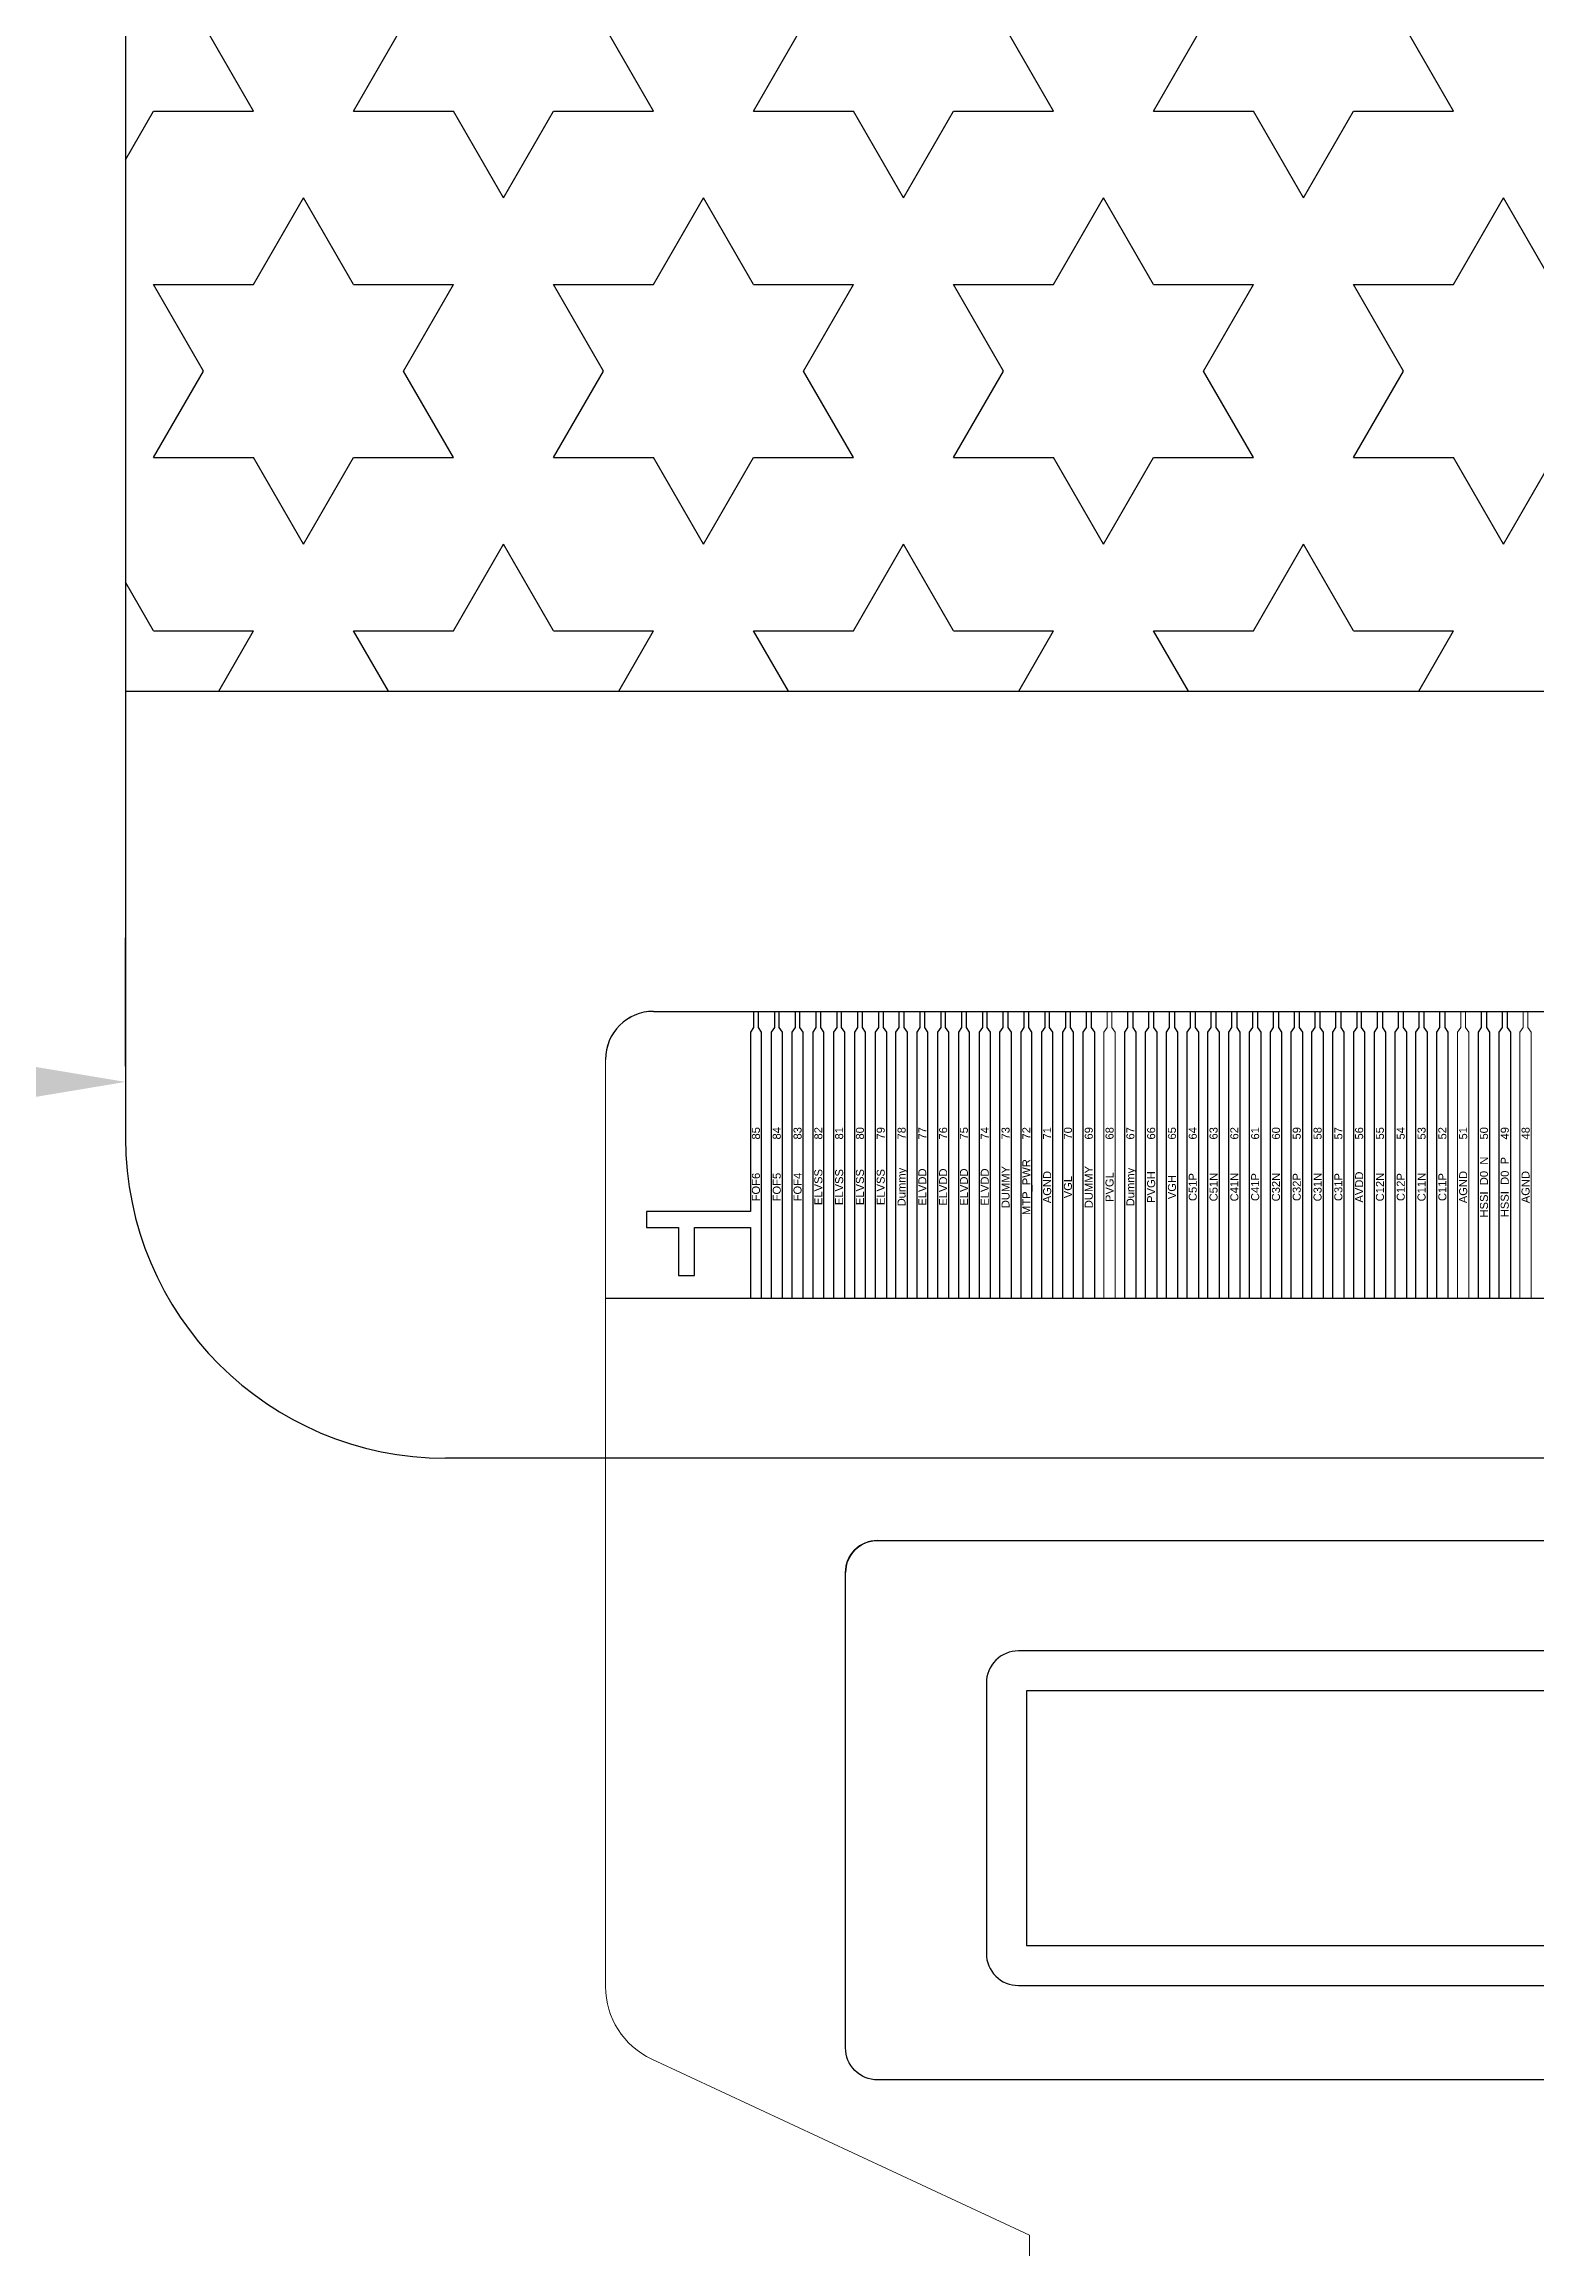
# Model space of a CAD drawing. Header units: inches. Extents: x 265 to 1423, y -753 to -394.
# Drawn here: x 689.32 to 698.64, y -604.41 to -590.64 of the extents above; entities that cross this region are included whole.
import ezdxf
from ezdxf.enums import TextEntityAlignment as Align

# ---------------------------------------------------------------- set-up
doc = ezdxf.new("R2010")
doc.units = ezdxf.units.IN
doc.header["$LTSCALE"] = 0.909449
doc.header["$MEASUREMENT"] = 0
doc.header["$PDMODE"] = 3
doc.header["$PDSIZE"] = 0.3125
doc.layers.get('0').update_dxf_attribs({"linetype": 'CONTINUOUS'})
doc.layers.get('Defpoints').update_dxf_attribs({"linetype": 'CONTINUOUS'})
for name, color, linetype in [('01 Copper', 3, 'CONTINUOUS'), ('03 Solder resist', 6, 'CONTINUOUS'), ('04 Chip', 20, 'CONTINUOUS'), ('06 Cutline', 4, 'CONTINUOUS'), ('06_CUTLINE', 7, 'CONTINUOUS'), ('07 Potting', 132, 'CONTINUOUS'), ('07_POTTING', 7, 'CONTINUOUS'), ('13 OL no.', 190, 'CONTINUOUS'), ('14 OL name', 220, 'CONTINUOUS'), ('DIM（标注）', 3, 'CONTINUOUS')]:
    doc.layers.add(name, color=color, linetype=linetype)
doc.layers.add('01_Copper', color=3, linetype='CONTINUOUS', lineweight=0)
doc.styles.add('CCN-1', font='SimSun.ttf', dxfattribs={"width": 0.85})
doc.styles.add('MBC_Arial_Font', font='arial.ttf')
doc.styles.add('宋体', font='SimSun.ttf', dxfattribs={"width": 0.8})
doc.dimstyles.new('DIM-CCN', dxfattribs={"dimscale": 0.9, "dimtxt": 1.7, "dimasz": 1.8, "dimexe": 1.5, "dimexo": 0.5, "dimgap": 0.3, "dimtad": 1, "dimzin": 0, "dimdsep": 46, "dimtxsty": 'CCN-1', "dimblk": 'OPEN30', "dimcen": 0.05, "dimclrd": 256, "dimclre": 256, "dimclrt": 256, "dimadec": 0, "dimazin": 0, "dimtfac": 1, "dimtofl": 0, "dimtmove": 0, "dimatfit": 3, "dimldrblk": 'OPEN30', "dimfxl": 1, "dimtolj": 1, "dimtzin": 0, "dimlwd": -1, "dimlwe": -1, "dimarcsym": 0})

# ---------------------------------------------------------------- blocks, each defined once
blk = doc.blocks.new('GVO3310')
at = {"color": 1}
blk.add_line((3745.225, -497.981), (3758.025, -497.981), dxfattribs=at)
at = {"layer": '01 Copper'}
for points in [[(3746.15, -496.189), (3746.15, -496.289), (3746.13, -496.319), (3746.13, -497.439), (3745.48, -497.439), (3745.48, -497.539), (3745.68, -497.539), (3745.68, -497.839), (3745.78, -497.839), (3745.78, -497.539), (3746.13, -497.539), (3746.13, -497.981)], [(3746.2, -497.981), (3746.2, -496.319), (3746.18, -496.289), (3746.18, -496.189)], [(3746.28, -496.189), (3746.28, -496.289), (3746.26, -496.319), (3746.26, -497.981)], [(3746.33, -497.981), (3746.33, -496.319), (3746.31, -496.289), (3746.31, -496.189)], [(3746.41, -496.189), (3746.41, -496.289), (3746.39, -496.319), (3746.39, -497.981)], [(3746.46, -497.981), (3746.46, -496.319), (3746.44, -496.289), (3746.44, -496.189)], [(3746.54, -496.189), (3746.54, -496.289), (3746.52, -496.319), (3746.52, -497.981)], [(3746.59, -497.981), (3746.59, -496.319), (3746.57, -496.289), (3746.57, -496.189)], [(3746.67, -496.189), (3746.67, -496.289), (3746.65, -496.319), (3746.65, -497.981)], [(3746.72, -497.981), (3746.72, -496.319), (3746.7, -496.289), (3746.7, -496.189)], [(3746.8, -496.189), (3746.8, -496.289), (3746.78, -496.319), (3746.78, -497.981)], [(3746.85, -497.981), (3746.85, -496.319), (3746.83, -496.289), (3746.83, -496.189)], [(3746.93, -496.189), (3746.93, -496.289), (3746.91, -496.319), (3746.91, -497.981)], [(3746.96, -496.189), (3746.96, -496.289), (3746.98, -496.319), (3746.98, -497.981)], [(3747.04, -497.981), (3747.04, -496.319), (3747.06, -496.289), (3747.06, -496.189)], [(3747.09, -496.189), (3747.09, -496.289), (3747.11, -496.319), (3747.11, -497.981)], [(3747.19, -496.189), (3747.19, -496.289), (3747.17, -496.319), (3747.17, -497.981)], [(3747.24, -497.981), (3747.24, -496.319), (3747.22, -496.289), (3747.22, -496.189)], [(3747.32, -496.189), (3747.32, -496.289), (3747.3, -496.319), (3747.3, -497.981)], [(3747.37, -497.981), (3747.37, -496.319), (3747.35, -496.289), (3747.35, -496.189)], [(3747.45, -496.189), (3747.45, -496.289), (3747.43, -496.319), (3747.43, -497.981)], [(3747.5, -497.981), (3747.5, -496.319), (3747.48, -496.289), (3747.48, -496.189)], [(3747.58, -496.189), (3747.58, -496.289), (3747.56, -496.319), (3747.56, -497.981)], [(3747.63, -497.981), (3747.63, -496.319), (3747.61, -496.289), (3747.61, -496.189)], [(3747.69, -497.981), (3747.69, -496.319), (3747.71, -496.289), (3747.71, -496.189)], [(3747.74, -496.189), (3747.74, -496.289), (3747.76, -496.319), (3747.76, -497.981)], [(3747.84, -496.189), (3747.84, -496.289), (3747.82, -496.319), (3747.82, -497.981)], [(3747.89, -497.981), (3747.89, -496.319), (3747.87, -496.289), (3747.87, -496.189)], [(3747.97, -496.189), (3747.97, -496.289), (3747.95, -496.319), (3747.95, -497.981)], [(3748.02, -497.981), (3748.02, -496.319), (3748, -496.289), (3748, -496.189)], [(3748.1, -496.189), (3748.1, -496.289), (3748.08, -496.319), (3748.08, -497.981)], [(3748.15, -497.981), (3748.15, -496.319), (3748.13, -496.289), (3748.13, -496.189)], [(3748.21, -497.981), (3748.21, -496.319), (3748.23, -496.289), (3748.23, -496.189)], [(3748.26, -496.189), (3748.26, -496.289), (3748.28, -496.319), (3748.28, -497.981)], [(3748.47, -497.981), (3748.47, -496.319), (3748.49, -496.289), (3748.49, -496.189)], [(3748.52, -496.189), (3748.52, -496.289), (3748.54, -496.319), (3748.54, -497.981)], [(3748.6, -497.981), (3748.6, -496.319), (3748.62, -496.289), (3748.62, -496.189)], [(3748.65, -496.189), (3748.65, -496.289), (3748.67, -496.319), (3748.67, -497.981)], [(3748.73, -497.981), (3748.73, -496.319), (3748.75, -496.289), (3748.75, -496.189)], [(3748.78, -496.189), (3748.78, -496.289), (3748.8, -496.319), (3748.8, -497.981)], [(3748.86, -497.981), (3748.86, -496.319), (3748.88, -496.289), (3748.88, -496.189)], [(3748.91, -496.189), (3748.91, -496.289), (3748.93, -496.319), (3748.93, -497.981)], [(3748.99, -497.981), (3748.99, -496.319), (3749.01, -496.289), (3749.01, -496.189)], [(3749.04, -496.189), (3749.04, -496.289), (3749.06, -496.319), (3749.06, -497.981)], [(3749.12, -497.981), (3749.12, -496.319), (3749.14, -496.289), (3749.14, -496.189)], [(3749.17, -496.189), (3749.17, -496.289), (3749.19, -496.319), (3749.19, -497.981)], [(3749.25, -497.981), (3749.25, -496.319), (3749.27, -496.289), (3749.27, -496.189)], [(3749.3, -496.189), (3749.3, -496.289), (3749.32, -496.319), (3749.32, -497.981)], [(3749.38, -497.981), (3749.38, -496.319), (3749.4, -496.289), (3749.4, -496.189)], [(3749.43, -496.189), (3749.43, -496.289), (3749.45, -496.319), (3749.45, -497.981)], [(3749.51, -497.981), (3749.51, -496.319), (3749.53, -496.289), (3749.53, -496.189)], [(3749.56, -496.189), (3749.56, -496.289), (3749.58, -496.319), (3749.58, -497.981)], [(3749.64, -497.981), (3749.64, -496.319), (3749.66, -496.289), (3749.66, -496.189)], [(3749.69, -496.189), (3749.69, -496.289), (3749.71, -496.319), (3749.71, -497.981)], [(3749.77, -497.981), (3749.77, -496.319), (3749.79, -496.289), (3749.79, -496.189)], [(3749.82, -496.189), (3749.82, -496.289), (3749.84, -496.319), (3749.84, -497.981)], [(3749.92, -496.189), (3749.92, -496.289), (3749.9, -496.319), (3749.9, -497.981)], [(3749.97, -497.981), (3749.97, -496.319), (3749.95, -496.289), (3749.95, -496.189)], [(3750.03, -497.981), (3750.03, -496.319), (3750.05, -496.289), (3750.05, -496.189)], [(3750.08, -496.189), (3750.08, -496.289), (3750.1, -496.319), (3750.1, -497.981)], [(3750.16, -497.981), (3750.16, -496.319), (3750.18, -496.289), (3750.18, -496.189)], [(3750.21, -496.189), (3750.21, -496.289), (3750.23, -496.319), (3750.23, -497.981)], [(3750.29, -497.981), (3750.29, -496.319), (3750.31, -496.289), (3750.31, -496.189)], [(3750.34, -496.189), (3750.34, -496.289), (3750.36, -496.319), (3750.36, -497.981)], [(3750.42, -497.981), (3750.42, -496.319), (3750.44, -496.289), (3750.44, -496.189)], [(3750.47, -496.189), (3750.47, -496.289), (3750.49, -496.319), (3750.49, -497.981)], [(3750.68, -497.981), (3750.68, -496.319), (3750.7, -496.289), (3750.7, -496.189)], [(3750.73, -496.189), (3750.73, -496.289), (3750.75, -496.319), (3750.75, -497.981)], [(3750.81, -497.981), (3750.81, -496.319), (3750.83, -496.289), (3750.83, -496.189)], [(3750.86, -496.189), (3750.86, -496.289), (3750.88, -496.319), (3750.88, -497.981)]]:
    blk.add_lwpolyline(points, dxfattribs=at)
at = {"layer": '01 Copper', "color": 3, "linetype": 'Continuous', "lineweight": 0}
for points in [[(3748.34, -497.981), (3748.34, -496.319), (3748.36, -496.289), (3748.36, -496.189)], [(3748.39, -496.189), (3748.39, -496.289), (3748.41, -496.319), (3748.41, -497.981)]]:
    blk.add_lwpolyline(points, dxfattribs=at)
at = {"layer": '01 Copper', "linetype": 'Continuous', "lineweight": 0}
for points in [[(3750.57, -496.189), (3750.57, -496.289), (3750.55, -496.319), (3750.55, -497.981)], [(3750.62, -497.981), (3750.62, -496.319), (3750.6, -496.289), (3750.6, -496.189)], [(3750.96, -496.189), (3750.96, -496.289), (3750.94, -496.319), (3750.94, -497.981)], [(3751.01, -497.981), (3751.01, -496.319), (3750.99, -496.289), (3750.99, -496.189)]]:
    blk.add_lwpolyline(points, dxfattribs=at)
at = {"layer": '03 Solder resist'}
blk.add_lwpolyline([(3747.805, -502.275), (3755.445, -502.275, 0.414214), (3755.645, -502.075), (3755.645, -500.385, 0.414214), (3755.445, -500.185), (3747.805, -500.185, 0.414214), (3747.605, -500.385), (3747.605, -502.075, 0.414214)], format="xyb", close=True, dxfattribs=at)
at = {"layer": '04 Chip'}
blk.add_lwpolyline([(3747.855, -502.025), (3755.395, -502.025), (3755.395, -500.435), (3747.855, -500.435)], close=True, dxfattribs=at)
at = {"layer": '06 Cutline', "lineweight": 0}
blk.add_lwpolyline([(3747.875, -505.48), (3747.875, -503.836), (3745.514, -502.735, -0.291473), (3745.225, -502.282), (3745.225, -496.489, -0.414214), (3745.525, -496.189), (3757.725, -496.189, -0.414214), (3758.025, -496.489), (3758.025, -502.282, -0.291473), (3757.736, -502.735)], format="xyb", dxfattribs=at)
at = {"layer": '07 Potting'}
blk.add_lwpolyline([(3746.925, -499.495), (3756.325, -499.495, -0.414214), (3756.525, -499.695), (3756.525, -502.665, -0.414214), (3756.325, -502.865), (3746.925, -502.865, -0.414214), (3746.725, -502.665), (3746.725, -499.695, -0.414214)], format="xyb", close=True, dxfattribs=at)
at = {"layer": '13 OL no.', "style": 'MBC_Arial_Font'}
for s, p in [('85', (3746.165, -496.951)), ('84', (3746.295, -496.951)), ('83', (3746.425, -496.951)), ('82', (3746.555, -496.951)), ('81', (3746.685, -496.951)), ('80', (3746.815, -496.951)), ('79', (3746.945, -496.951)), ('78', (3747.075, -496.951)), ('77', (3747.205, -496.951)), ('76', (3747.335, -496.951)), ('75', (3747.465, -496.951)), ('74', (3747.595, -496.951)), ('73', (3747.725, -496.951)), ('72', (3747.855, -496.951)), ('71', (3747.985, -496.951)), ('70', (3748.115, -496.951)), ('69', (3748.245, -496.951)), ('68', (3748.375, -496.951)), ('67', (3748.505, -496.951)), ('66', (3748.635, -496.951)), ('65', (3748.765, -496.951)), ('64', (3748.895, -496.951)), ('63', (3749.025, -496.951)), ('62', (3749.155, -496.951)), ('61', (3749.285, -496.951)), ('60', (3749.415, -496.951)), ('59', (3749.545, -496.951)), ('58', (3749.675, -496.951)), ('57', (3749.805, -496.951)), ('56', (3749.935, -496.951)), ('55', (3750.065, -496.951)), ('54', (3750.195, -496.951)), ('53', (3750.325, -496.951)), ('52', (3750.455, -496.951)), ('51', (3750.585, -496.951)), ('50', (3750.715, -496.951)), ('49', (3750.845, -496.951)), ('48', (3750.975, -496.951))]:
    blk.add_text(s, height=0.05, rotation=90, dxfattribs=at).set_placement(p, align=Align.MIDDLE_CENTER)
at = {"layer": '14 OL name', "style": 'MBC_Arial_Font'}
for s, p in [('ELVSS', (3746.555, -497.287)), ('ELVSS', (3746.685, -497.287)), ('ELVSS', (3746.815, -497.287)), ('ELVSS', (3746.945, -497.287)), ('Dummy', (3747.075, -497.287)), ('ELVDD', (3747.205, -497.287)), ('ELVDD', (3747.335, -497.287)), ('ELVDD', (3747.465, -497.287)), ('ELVDD', (3747.595, -497.287)), ('DUMMY', (3747.725, -497.287)), ('MTP_PWR', (3747.855, -497.287)), ('AGND', (3747.985, -497.287)), ('DUMMY', (3748.245, -497.287)), ('Dummy', (3748.505, -497.287)), ('PVGH', (3748.635, -497.287)), ('AVDD', (3749.935, -497.287)), ('AGND', (3750.585, -497.287)), ('HSSI_D0_N', (3750.715, -497.287)), ('HSSI_D0_P', (3750.845, -497.287)), ('AGND', (3750.975, -497.287)), ('FOF6', (3746.165, -497.287)), ('FOF5', (3746.295, -497.287)), ('FOF4', (3746.425, -497.287)), ('VGL', (3748.115, -497.287)), ('PVGL', (3748.375, -497.287)), ('VGH', (3748.765, -497.287)), ('C51P', (3748.895, -497.287)), ('C51N', (3749.025, -497.287)), ('C41N', (3749.155, -497.287)), ('C41P', (3749.285, -497.287)), ('C32N', (3749.415, -497.287)), ('C32P', (3749.545, -497.287)), ('C31N', (3749.675, -497.287)), ('C31P', (3749.805, -497.287)), ('C12N', (3750.065, -497.287)), ('C12P', (3750.195, -497.287)), ('C11N', (3750.325, -497.287)), ('C11P', (3750.455, -497.287))]:
    blk.add_text(s, height=0.05, rotation=90, dxfattribs=at).set_placement(p, align=Align.MIDDLE_CENTER)
blk = doc.blocks.new('*D148')
at = {"layer": 'Defpoints', "color": 0, "transparency": 16777216}
for p in [(657.988, -545.595), (715.992, -545.595), (694.972, -606.521)]:
    blk.add_point(p, dxfattribs=at)
at = {"layer": 'DIM（标注）', "transparency": 16777216}
for p, q in [((715.542, -545.595), (657.088, -545.595)), ((657.988, -604.271), (657.988, -547.845)), ((694.522, -606.521), (657.088, -606.521))]:
    blk.add_line(p, q, dxfattribs=at)
for points in [[(657.613, -547.845), (658.363, -547.845), (657.988, -545.595)], [(657.613, -604.271), (658.363, -604.271), (657.988, -606.521)]]:
    blk.add_solid(points, dxfattribs=at)
at = {"layer": 'DIM（标注）', "transparency": 16777216, "insert": (656.505, -576.058), "char_height": 2.25, "attachment_point": 5, "rotation": 90, "style": '宋体'}
blk.add_mtext('\\A1;60.93%%P0.5', dxfattribs=at)
blk = doc.blocks.new('_Open30')
at = {"color": 0, "linetype": 'ByBlock', "lineweight": -2}
for p, q in [((-1, 0.2679), (0, 0)), ((0, 0), (-1, -0.2679)), ((0, 0), (-1, 0))]:
    blk.add_line(p, q, dxfattribs=at)
blk = doc.blocks.new('*D151')
at = {"layer": 'Defpoints', "color": 0, "transparency": 16777216}
for p in [(689.825, -597.127), (689.825, -597.478), (676.26, -629.79)]:
    blk.add_point(p, dxfattribs=at)
at = {"layer": 'DIM（标注）', "transparency": 16777216}
for p, q in [((676.26, -629.34), (676.26, -596.227)), ((689.825, -597.028), (689.825, -596.227)), ((676.26, -597.127), (659.734, -597.127)), ((687.575, -597.127), (678.51, -597.127))]:
    blk.add_line(p, q, dxfattribs=at)
for points in [[(678.51, -596.752), (678.51, -597.502), (676.26, -597.127)], [(687.575, -596.752), (687.575, -597.502), (689.825, -597.127)]]:
    blk.add_solid(points, dxfattribs=at)
at = {"layer": 'DIM（标注）', "transparency": 16777216, "insert": (666.872, -595.644), "char_height": 2.25, "attachment_point": 5, "style": '宋体'}
blk.add_mtext('\\A1;13.56±0.20', dxfattribs=at)

msp = doc.modelspace()

# ---------------------------------------------------------------- hatches: boundary and pattern name
h = msp.add_hatch()
h.set_pattern_fill('STARS', color=5, scale=5, style=0)
h.paths.add_polyline_path([(704.525, -554.595, -0.414214), (707.525, -551.595), (715.392, -551.595), (715.392, -547.595), (707.525, -547.595, 0.414214), (700.525, -554.595), (700.525, -576.227, -0.414214), (699.525, -577.227), (691.825, -577.227, 0.414214), (689.825, -579.227), (689.825, -594.686), (717.594, -594.686, 0.01912), (718.528, -593.245), (718.528, -580.227, 0.414214), (715.528, -577.227), (705.525, -577.227, -0.414214), (704.525, -576.227)])
h.paths.add_polyline_path([(704.467, -581.583), (704.467, -581.563), (704.456, -581.575, -0.114448), (704.46, -581.582, 0.082583)], flags=0)
h.paths.add_polyline_path([(704.795, -580.805), (705.303, -580.805, -1.056683), (705.323, -580.806, -0.446875), (705.313, -580.817), (705.313, -580.907, -1), (705.313, -580.927), (705.313, -581.019, -1), (705.313, -581.04), (705.313, -581.063, -1), (705.313, -581.084), (705.313, -582.01, -0.615346), (705.321, -582.026, -1.381745), (705.303, -582.032), (704.795, -582.032, -2.414214), (704.785, -582.022), (704.785, -580.815, -0.676517), (704.778, -580.798, -0.676517)], flags=0)
h.paths.add_polyline_path([(705.982, -580.725, -2.414214), (705.993, -580.735), (705.993, -581.941, -0.676517), (706, -581.959, -0.676517), (705.982, -581.952), (705.474, -581.952, -1.056683), (705.454, -581.951, -0.446875), (705.464, -581.939), (705.464, -581.85, -1), (705.464, -581.829), (705.464, -581.737, -1), (705.464, -581.717), (705.464, -581.693, -1), (705.464, -581.673), (705.464, -580.747, -0.615346), (705.456, -580.731, -1.381745), (705.474, -580.725)], flags=0)
h.paths.add_polyline_path([(705.456, -580.731, -0.61535), (705.464, -580.714), (705.464, -580.714, 0.000003), (705.464, -580.714, -0.615346), (705.473, -580.731, -1.980676)], flags=0)
h.paths.add_polyline_path([(705.313, -580.815, -1), (705.313, -580.795, -1)], flags=0)
h.paths.add_polyline_path([(705.993, -580.714, 1), (705.993, -580.735, 1)], flags=0)
h.paths.add_polyline_path([(706.162, -580.778), (706.67, -580.778, -2.414214), (706.68, -580.789), (706.68, -581.995, -0.676517), (706.687, -582.013, -0.676517), (706.67, -582.006), (706.162, -582.006, -1.056683), (706.142, -582.004, -0.446875), (706.152, -581.993), (706.152, -581.904, -1), (706.152, -581.883), (706.152, -581.791, -1), (706.152, -581.771), (706.152, -581.747, -1), (706.152, -581.726), (706.152, -580.801, -0.615346), (706.144, -580.784, -1.381745)], flags=0)
h.paths.add_polyline_path([(706.16, -580.784, -0.61535), (706.152, -580.801), (706.152, -580.801, 0.000003), (706.152, -580.801, -0.615346), (706.144, -580.784, -1.980676)], flags=0)
h.paths.add_polyline_path([(704.467, -582.485), (704.467, -582.465), (704.456, -582.476, -0.114448), (704.46, -582.484, 0.082583)], flags=0)
h.paths.add_polyline_path([(704.487, -582.465, 1), (704.447, -582.465, 0.082589), (704.448, -582.471, -0.231924), (704.46, -582.484, 0.5144)], flags=0)
h.paths.add_polyline_path([(706.68, -580.789, 1), (706.68, -580.768, 1)], flags=0)
h.paths.add_polyline_path([(704.785, -582.022, -1), (704.785, -582.042, -1)], flags=0)
h.paths.add_polyline_path([(705.464, -581.942, -1), (705.464, -581.962, -1)], flags=0)
h.paths.add_polyline_path([(705.321, -582.026, -0.61535), (705.313, -582.042), (705.313, -582.042, 0.000003), (705.313, -582.042, -0.615346), (705.305, -582.026, -1.980676)], flags=0)
h.paths.add_polyline_path([(703.029, -582.55), (703.122, -582.55, -1), (703.142, -582.55), (703.166, -582.55, -1), (703.186, -582.55), (704.112, -582.55, -0.615346), (704.128, -582.542, -1.381745), (704.134, -582.56), (704.134, -583.068, -1), (704.134, -583.089), (704.134, -583.089, -1), (704.134, -583.11), (704.134, -583.618, -2.414214), (704.124, -583.628), (702.918, -583.628, -0.676517), (702.9, -583.635, -0.676517), (702.907, -583.617), (702.907, -583.11, -1), (702.907, -583.089), (702.907, -583.089, -0.19644), (702.9, -583.086, -0.676517), (702.907, -583.068), (702.907, -582.56, -1.056683), (702.908, -582.54, -0.446875), (702.919, -582.55), (703.009, -582.55, -1)], flags=0)
h.paths.add_polyline_path([(706.152, -581.995, -1), (706.152, -582.016, -1)], flags=0)
h.paths.add_polyline_path([(699.484, -582.192), (699.484, -589.981), (694.411, -589.981), (694.411, -582.192)], flags=16)
h.paths.add_polyline_path([(703.029, -582.55), (703.122, -582.55, -1), (703.142, -582.55), (703.166, -582.55, -1), (703.186, -582.55), (704.112, -582.55, -0.615346), (704.128, -582.542, -1.381745), (704.134, -582.56), (704.134, -583.068, -2.414214), (704.124, -583.079), (702.918, -583.079, -0.676517), (702.9, -583.086, -0.676517), (702.907, -583.068), (702.907, -582.56, -1.056683), (702.908, -582.54, -0.446875), (702.919, -582.55), (703.009, -582.55, -1)], flags=0)
h.paths.add_polyline_path([(703.029, -583.1), (703.122, -583.1, -1), (703.142, -583.1), (703.166, -583.1, -1), (703.186, -583.1), (704.112, -583.1, -0.615346), (704.128, -583.091, -1.381745), (704.134, -583.11), (704.134, -583.618, -2.414214), (704.124, -583.628), (702.918, -583.628, -0.676517), (702.9, -583.635, -0.676517), (702.907, -583.617), (702.907, -583.11, -1.056683), (702.908, -583.089, -0.446875), (702.919, -583.1), (703.009, -583.1, -1)], flags=0)
h.paths.add_polyline_path([(702.917, -583.1, -1), (702.897, -583.1, -1)], flags=0)
h.paths.add_polyline_path([(708.273, -580.679), (708.713, -580.679), (712.113, -580.679), (712.473, -580.679), (712.473, -581.879), (712.473, -583.079), (711.873, -583.079), (711.873, -583.529), (711.488, -583.529), (711.488, -583.979), (711.258, -583.979), (711.258, -583.529), (711.088, -583.529), (711.088, -583.979), (710.858, -583.979), (710.858, -583.429), (710.688, -583.429), (710.688, -583.979), (710.458, -583.979), (710.458, -583.429), (710.288, -583.429), (710.288, -583.979), (710.058, -583.979), (710.058, -583.429), (709.888, -583.429), (709.888, -583.979), (709.658, -583.979), (709.658, -583.529), (709.488, -583.529), (709.488, -583.979), (709.258, -583.979), (709.258, -583.529), (708.873, -583.529), (708.873, -583.079), (708.273, -583.079), (708.273, -581.329)], flags=0)
h.paths.add_polyline_path([(705.882, -583.469), (705.862, -583.469), (705.862, -583.489, 0.414221)], flags=0)
h.paths.add_polyline_path([(705.882, -585.349), (705.842, -585.349, 0.414221), (705.862, -585.369, 0.414221)], flags=0)
h.paths.add_polyline_path([(704.998, -585.369, 0.198917), (705.013, -585.363), (704.987, -585.338, -0.114448), (704.98, -585.342, 0.5144)], flags=0)
h.paths.add_polyline_path([(704.467, -584.555), (704.467, -584.535), (704.456, -584.546, -0.114448), (704.46, -584.554, 0.082583)], flags=0)
h.paths.add_polyline_path([(704.128, -583.091, -0.61535), (704.144, -583.1), (704.144, -583.1, 0.000003), (704.144, -583.1, -0.615346), (704.128, -583.108, -1.980676)], flags=0)
h.paths.add_polyline_path([(704.487, -584.535, 1), (704.447, -584.535, 0.082589), (704.448, -584.541, -0.231924), (704.46, -584.554, 0.5144)], flags=0)
h.paths.add_polyline_path([(704.998, -585.369, 1), (704.998, -585.329, 0.082589), (704.992, -585.33, -0.231924), (704.98, -585.342, 0.5144)], flags=0)
h.paths.add_polyline_path([(702.587, -584.54, 0.414206), (702.567, -584.56), (702.587, -584.56)], flags=0)
h.paths.add_polyline_path([(702.914, -584.62), (704.12, -584.62, -0.676517), (704.138, -584.613, -0.676517), (704.131, -584.63), (704.131, -585.138, -1.056683), (704.13, -585.158, -0.446875), (704.118, -585.148), (704.029, -585.148, -1), (704.009, -585.148), (703.916, -585.148, -1), (703.896, -585.148), (703.872, -585.148, -1), (703.852, -585.148), (702.926, -585.148, -0.615346), (702.91, -585.156, -1.381745), (702.904, -585.138), (702.904, -584.63, -2.414214)], flags=0)
h.paths.add_polyline_path([(702.894, -584.62, -1), (702.914, -584.62, -1)], flags=0)
h.paths.add_polyline_path([(702.607, -583.671), (704.447, -583.671, -1), (704.487, -583.671, -1), (704.447, -583.671), (702.607, -583.671, -1), (702.567, -583.671, -1)], flags=0)
h.paths.add_polyline_path([(708.383, -580.679), (708.533, -580.679), (708.533, -581.129), (708.383, -581.305)], flags=0)
h.paths.add_polyline_path([(708.563, -581.329), (712.183, -581.329), (712.183, -581.939), (711.973, -581.939), (711.937, -581.924), (711.903, -581.959), (711.903, -582.288), (708.843, -582.288), (708.843, -581.959), (708.809, -581.924), (708.773, -581.939), (708.563, -581.939)], flags=0)
h.paths.add_polyline_path([(706.529, -584.583), (707.735, -584.583, -0.676517), (707.753, -584.576, -0.676517), (707.746, -584.593), (707.746, -585.101, -1.056683), (707.745, -585.121, -0.446875), (707.733, -585.111), (707.644, -585.111, -1), (707.624, -585.111), (707.531, -585.111, -1), (707.511, -585.111), (707.487, -585.111, -1), (707.467, -585.111), (706.541, -585.111, -0.615346), (706.525, -585.119, -1.381745), (706.519, -585.101), (706.519, -584.593, -2.414214)], flags=0)
h.paths.add_polyline_path([(706.529, -584.583, -1), (706.509, -584.583, -1)], flags=0)
h.paths.add_polyline_path([(703.416, -585.651), (703.924, -585.651, -2.414214), (703.934, -585.661), (703.934, -586.868, -0.676517), (703.941, -586.885, -0.676517), (703.924, -586.878), (703.416, -586.878, -1.056683), (703.396, -586.877, -0.446875), (703.406, -586.866), (703.406, -586.776, -1), (703.406, -586.756), (703.406, -586.663, -1), (703.406, -586.643), (703.406, -586.619, -1), (703.406, -586.599), (703.406, -585.673, -0.615346), (703.398, -585.657, -1.381745)], flags=0)
h.paths.add_polyline_path([(703.414, -585.657, -1.980676), (703.398, -585.657, -1.980676)], flags=0)
h.paths.add_polyline_path([(703.178, -585.663, -0.446875), (703.168, -585.675), (703.168, -585.764, -1), (703.168, -585.785), (703.168, -585.877, -1), (703.168, -585.897), (703.168, -585.921, -1), (703.168, -585.941), (703.168, -586.867, -0.615346), (703.176, -586.883, -1.381745), (703.158, -586.889), (702.65, -586.889, -2.414214), (702.639, -586.879), (702.639, -585.673, -0.676517), (702.632, -585.655, -0.676517), (702.65, -585.662), (703.158, -585.662, -1.056683)], flags=0)
h.paths.add_polyline_path([(703.168, -585.652, 1), (703.168, -585.673)], flags=0)
h.paths.add_polyline_path([(706.525, -585.103, -1.980676), (706.525, -585.119, -1.980676)], flags=0)
h.paths.add_polyline_path([(703.934, -585.661, 1), (703.934, -585.641, 1)], flags=0)
h.paths.add_polyline_path([(704.037, -585.651), (704.545, -585.651, -2.414214), (704.556, -585.661), (704.556, -586.868, -0.676517), (704.563, -586.885, -0.676517), (704.545, -586.878), (704.037, -586.878, -1.056683), (704.017, -586.877, -0.446875), (704.027, -586.866), (704.027, -586.776, -1), (704.027, -586.756), (704.027, -586.663, -1), (704.027, -586.643), (704.027, -586.619, -1), (704.027, -586.599), (704.027, -585.673, -0.615346), (704.019, -585.657, -1.381745)], flags=0)
h.paths.add_polyline_path([(704.035, -585.657, -1.980676), (704.019, -585.657, -1.980676)], flags=0)
h.paths.add_polyline_path([(704.556, -585.661, 1), (704.556, -585.641, -1)], flags=0)
h.paths.add_polyline_path([(706.286, -585.821), (706.266, -585.821), (706.277, -585.832, -0.114448), (706.285, -585.827, 0.082583)], flags=0)
h.paths.add_polyline_path([(706.266, -585.801, 1), (706.266, -585.841, 0.082589), (706.272, -585.84, -0.231924), (706.285, -585.827, 0.5144)], flags=0)
h.paths.add_polyline_path([(706.271, -587.7, 0.414206), (706.291, -587.72), (706.291, -587.7)], flags=0)
h.paths.add_polyline_path([(705.402, -585.801, -1), (705.402, -585.841), (705.402, -587.68, -1), (705.402, -587.72, -1), (705.402, -587.68), (705.402, -585.841, -1)], flags=0)
h.paths.add_polyline_path([(707.891, -585.837), (707.871, -585.837), (707.871, -585.857, 0.414221)], flags=0)
h.paths.add_polyline_path([(707.891, -587.716), (707.851, -587.716, 0.414221), (707.871, -587.736, 0.414221)], flags=0)
h.paths.add_polyline_path([(707.008, -587.736, 0.198917), (707.022, -587.73), (706.996, -587.705, -0.114448), (706.989, -587.71, 0.5144)], flags=0)
h.paths.add_polyline_path([(706.386, -586.153), (706.894, -586.153, -2.414214), (706.905, -586.163), (706.905, -587.37, -0.676517), (706.912, -587.387, -0.676517), (706.894, -587.38), (706.386, -587.38, -1.056683), (706.366, -587.379, -0.446875), (706.376, -587.368), (706.376, -587.278, -1), (706.376, -587.258), (706.376, -587.166, -1), (706.376, -587.145), (706.376, -587.121, -1), (706.376, -587.101), (706.376, -586.175, -0.615346), (706.368, -586.159, -1.381745)], flags=0)
h.paths.add_polyline_path([(706.384, -586.159, -0.61535), (706.376, -586.175), (706.376, -586.175, 0.000003), (706.376, -586.175, -0.615346), (706.368, -586.159, -1.980676)], flags=0)
h.paths.add_polyline_path([(704.027, -586.868, -1), (704.027, -586.888, -1)], flags=0)
h.paths.add_polyline_path([(706.905, -586.163, -1), (706.905, -586.143, -1)], flags=0)
h.paths.add_polyline_path([(703.176, -586.883, -1.980676), (703.16, -586.883, -1.980676)], flags=0)
h.paths.add_polyline_path([(703.406, -586.868, -1), (703.406, -586.888, -1)], flags=0)
h.paths.add_polyline_path([(702.639, -586.9, -15.80908), (702.642, -586.899, -57.905032), (702.643, -586.899, -1.175361), (702.639, -586.879, -1)], flags=0)
h.paths.add_polyline_path([(709.419, -585.821), (709.399, -585.821), (709.41, -585.832, -0.114448), (709.418, -585.827, 0.082583)], flags=0)
h.paths.add_polyline_path([(709.399, -585.801, 1), (709.399, -585.841, 0.082589), (709.405, -585.84, -0.231924), (709.418, -585.827, 0.5144)], flags=0)
h.paths.add_polyline_path([(707.949, -586.157), (708.457, -586.157, -1.056683), (708.477, -586.158, -0.446875), (708.467, -586.169), (708.467, -586.258, -1), (708.467, -586.279), (708.467, -586.371, -1), (708.467, -586.392), (708.467, -586.415, -1), (708.467, -586.436), (708.467, -587.361, -0.615346), (708.475, -587.378, -1.381745), (708.457, -587.384), (707.949, -587.384, -2.414214), (707.939, -587.374), (707.939, -586.167, -0.676517), (707.932, -586.15, -0.676517)], flags=0)
h.paths.add_polyline_path([(703.077, -587.183, -0.446875), (703.067, -587.194), (703.067, -587.284, -1), (703.067, -587.304), (703.067, -587.397, -1), (703.067, -587.417), (703.067, -587.441, -1), (703.067, -587.461), (703.067, -588.387, -0.615346), (703.075, -588.403, -1.381745), (703.057, -588.409), (702.549, -588.409, -2.414214), (702.539, -588.399), (702.539, -587.193, -0.676517), (702.532, -587.175, -0.676517), (702.549, -587.182), (703.057, -587.182, -1.056683)], flags=0)
h.paths.add_polyline_path([(703.067, -587.172, 1), (703.067, -587.192)], flags=0)
h.paths.add_polyline_path([(703.248, -587.236), (703.756, -587.236, -1.056683), (703.776, -587.237, -0.446875), (703.766, -587.249), (703.766, -587.338, -1), (703.766, -587.359), (703.766, -587.451, -1), (703.766, -587.471), (703.766, -587.495, -1), (703.766, -587.515), (703.766, -588.441, -0.615346), (703.774, -588.457, -1.381745), (703.756, -588.463), (703.248, -588.463, -2.414214), (703.238, -588.453), (703.238, -587.247, -0.676517), (703.231, -587.229, -0.676517)], flags=0)
h.paths.add_polyline_path([(703.766, -587.226, 1), (703.766, -587.246)], flags=0)
h.paths.add_polyline_path([(703.936, -587.29), (704.443, -587.29, -1.056683), (704.463, -587.291, -0.446875), (704.453, -587.302), (704.453, -587.392, -1), (704.453, -587.412), (704.453, -587.505, -1), (704.453, -587.525), (704.453, -587.549, -1), (704.453, -587.569), (704.453, -588.495, -0.615346), (704.462, -588.511, -1.381745), (704.443, -588.517), (703.935, -588.517, -2.414214), (703.925, -588.507), (703.925, -587.301, -0.676517), (703.918, -587.283, -0.676517)], flags=0)
h.paths.add_polyline_path([(704.453, -587.3, 1), (704.453, -587.28, 1)], flags=0)
h.paths.add_polyline_path([(708.467, -586.167), (708.467, -586.146, 1)], flags=0)
h.paths.add_polyline_path([(709.404, -587.7, 0.414206), (709.424, -587.72), (709.424, -587.7)], flags=0)
h.paths.add_polyline_path([(708.535, -585.801, -1), (708.535, -585.841), (708.535, -587.68, -1), (708.535, -587.72, -1), (708.535, -587.68), (708.535, -585.841, -1)], flags=0)
h.paths.add_polyline_path([(706.376, -587.37, -1), (706.376, -587.39, -1)], flags=0)
h.paths.add_polyline_path([(709.518, -586.153), (710.026, -586.153, -2.414214), (710.036, -586.163), (710.036, -587.37, -0.676517), (710.043, -587.387, -0.676517), (710.026, -587.38), (709.518, -587.38, -1.056683), (709.498, -587.379, -0.446875), (709.508, -587.368), (709.508, -587.278, -1), (709.508, -587.258), (709.508, -587.166, -1), (709.508, -587.145), (709.508, -587.122, -1), (709.508, -587.101), (709.508, -586.175, -0.615346), (709.5, -586.159, -1.381745)], flags=0)
h.paths.add_polyline_path([(709.516, -586.159, -1.980676), (709.5, -586.159, -1.980676)], flags=0)
h.paths.add_polyline_path([(710.036, -586.163, 1), (710.036, -586.143, 1)], flags=0)
h.paths.add_polyline_path([(711.426, -585.848), (711.406, -585.848), (711.418, -585.859, -0.114448), (711.425, -585.854, 0.082583)], flags=0)
h.paths.add_polyline_path([(711.406, -585.828, 1), (711.406, -585.868, 0.082589), (711.413, -585.867, -0.231924), (711.425, -585.854, 0.5144)], flags=0)
h.paths.add_polyline_path([(704.795, -588.108), (704.795, -588.128), (704.806, -588.116, -0.114448), (704.801, -588.109, 0.082583)], flags=0)
h.paths.add_polyline_path([(707.939, -587.374, -1), (707.939, -587.394, -1)], flags=0)
h.paths.add_polyline_path([(703.075, -588.403, -1.980676), (703.059, -588.403, -0.61535), (703.067, -588.387), (703.067, -588.387, 0.000003), (703.067, -588.387, -0.615346)], flags=0)
h.paths.add_polyline_path([(702.539, -588.399, -1), (702.539, -588.419, -7.59568), (702.544, -588.418, -1.303229)], flags=0)
h.paths.add_polyline_path([(703.238, -588.453, -1), (703.238, -588.474, -1)], flags=0)
h.paths.add_polyline_path([(703.774, -588.457, -1.980676), (703.758, -588.457, -1.980676)], flags=0)
h.paths.add_polyline_path([(708.475, -587.378, -1.980676), (708.459, -587.378, -1.980676)], flags=0)
h.paths.add_polyline_path([(703.925, -588.507, 1), (703.925, -588.527, 1)], flags=0)
h.paths.add_polyline_path([(704.775, -588.128, 1), (704.815, -588.128, 0.082589), (704.814, -588.121, -0.231924), (704.801, -588.109, 0.5144)], flags=0)
h.paths.add_polyline_path([(704.462, -588.511, -1.980676), (704.445, -588.511, -1.980676)], flags=0)
h.paths.add_polyline_path([(711.412, -587.728, 0.414206), (711.432, -587.748), (711.432, -587.728)], flags=0)
h.paths.add_polyline_path([(710.543, -585.828, -1), (710.543, -585.868), (710.543, -587.708, -1), (710.543, -587.748, -1), (710.543, -587.708), (710.543, -585.868, -1)], flags=0)
h.paths.add_polyline_path([(706.798, -588.181, -0.414214), (706.836, -588.219), (708.542, -588.219, -0.414214), (708.58, -588.181, -1), (708.58, -588.257), (708.58, -589.963, -1), (708.58, -590.039, -0.414214), (708.542, -590.001), (706.942, -590.001, -0.414214), (706.904, -590.039, -0.668223), (706.877, -589.974), (706.825, -589.922, -0.198881), (706.798, -589.933, -1), (706.798, -589.857), (706.798, -588.257, -1)], flags=0)
h.paths.add_polyline_path([(703.259, -588.769), (703.767, -588.769, -1.056683), (703.787, -588.77, -0.446875), (703.777, -588.781), (703.777, -588.871, -1), (703.777, -588.891), (703.777, -588.984, -1), (703.777, -589.004), (703.777, -589.028, -1), (703.777, -589.048), (703.777, -589.974, -0.615346), (703.785, -589.99, -1.381745), (703.767, -589.996), (703.259, -589.996, -2.414214), (703.249, -589.986), (703.249, -588.779, -0.676517), (703.242, -588.762, -0.676517)], flags=0)
h.paths.add_polyline_path([(703.777, -588.759, 1), (703.777, -588.779)], flags=0)
h.paths.add_polyline_path([(703.947, -588.823), (704.455, -588.823, -1.056683), (704.475, -588.824, -0.446875), (704.465, -588.835), (704.465, -588.925, -1), (704.465, -588.945), (704.465, -589.037, -1), (704.465, -589.058), (704.465, -589.081, -1), (704.465, -589.102), (704.465, -590.028, -0.615346), (704.473, -590.044, -1.381745), (704.455, -590.05), (703.947, -590.05, -2.414214), (703.936, -590.04), (703.936, -588.833, -0.676517), (703.929, -588.816, -0.676517)], flags=0)
h.paths.add_polyline_path([(703.1, -588.883), (703.1, -590.09, -0.676517), (703.107, -590.107, -0.676517), (703.089, -590.1), (702.581, -590.1, -1.056683), (702.561, -590.099, -0.446875), (702.571, -590.088), (702.571, -589.998, -1), (702.571, -589.978), (702.571, -589.885, -1), (702.571, -589.865), (702.571, -589.841, -1), (702.571, -589.821), (702.571, -588.895, -0.615346), (702.563, -588.879, -1.381745), (702.581, -588.873), (703.089, -588.873, -2.414214)], flags=0)
h.paths.add_polyline_path([(703.1, -588.883, 1), (703.1, -588.863, 1)], flags=0)
h.paths.add_polyline_path([(702.58, -588.879, -1.980676), (702.563, -588.879, -1.980676)], flags=0)
h.paths.add_polyline_path([(704.465, -588.813, 1), (704.465, -588.833)], flags=0)
h.paths.add_polyline_path([(709.508, -587.37, -1), (709.508, -587.39, -1)], flags=0)
h.paths.add_polyline_path([(706.798, -588.181, -1), (706.798, -588.257, -1)], flags=0)
h.paths.add_polyline_path([(707.102, -588.389, -1), (707.102, -588.644, -1)], flags=0)
h.paths.add_polyline_path([(706.675, -588.122, 0.414206), (706.695, -588.102), (706.675, -588.102)], flags=0)
h.paths.add_polyline_path([(709.727, -588.164), (709.707, -588.164), (709.707, -588.184, 0.414221)], flags=0)
h.paths.add_polyline_path([(709.727, -590.044), (709.687, -590.044, 0.414221), (709.707, -590.064, 0.414221)], flags=0)
h.paths.add_polyline_path([(708.843, -590.064, 0.198917), (708.858, -590.058), (708.832, -590.033, -0.114448), (708.825, -590.037, 0.5144)], flags=0)
h.paths.add_polyline_path([(706.695, -588.102, -1), (706.655, -588.102, -1)], flags=0)
h.paths.add_polyline_path([(705.003, -589.321, -0.446875), (705.015, -589.331), (705.104, -589.331, -1), (705.124, -589.331), (705.217, -589.331, -1), (705.237, -589.331), (705.261, -589.331, -1), (705.281, -589.331), (706.207, -589.331, -0.615346), (706.223, -589.323, -1.381745), (706.229, -589.342), (706.229, -589.85, -2.414214), (706.219, -589.86), (705.013, -589.86, -0.676517), (704.995, -589.867, -0.676517), (705.002, -589.849), (705.002, -589.342, -1.056683)], flags=0)
h.paths.add_polyline_path([(704.992, -589.331, 1), (705.012, -589.331)], flags=0)
h.paths.add_polyline_path([(706.223, -589.323, -1.980676), (706.223, -589.34, -1.980676)], flags=0)
h.paths.add_polyline_path([(708.843, -590.064, 1), (708.843, -590.024, 0.082589), (708.837, -590.025, -0.231924), (708.825, -590.037, 0.5144)], flags=0)
h.paths.add_polyline_path([(703.249, -589.986, 1), (703.249, -590.006, 1)], flags=0)
h.paths.add_polyline_path([(703.785, -589.99, -1.980676), (703.769, -589.99, -1.980676)], flags=0)
h.paths.add_polyline_path([(703.936, -590.06, -0.063255), (703.934, -590.06, 0.063255)], flags=0)
h.paths.add_polyline_path([(704.473, -590.044, -0.61535), (704.465, -590.06), (704.465, -590.06, 0.000003), (704.465, -590.06, -0.615346), (704.457, -590.044, -1.980676)], flags=0)
h.paths.add_polyline_path([(706.219, -589.86, 1), (706.24, -589.86, 1)], flags=0)
h.paths.add_polyline_path([(709.946, -588.047, -0.704563), (709.982, -588.06), (712.26, -588.06, -2.414171), (712.28, -588.08), (712.28, -589.959, -2.414171), (712.26, -589.979), (709.979, -589.979, -2.414171), (709.959, -589.959), (709.959, -588.083, -0.704553)], flags=0)
h.paths.add_polyline_path([(712.26, -588.06, -1), (712.3, -588.06, -1)], flags=0)
h.paths.add_polyline_path([(709.939, -589.979, -1), (709.979, -589.979, -1)], flags=0)
h.paths.add_polyline_path([(708.046, -584.525), (709.127, -584.525), (709.127, -583.213), (708.046, -583.213)], flags=8)
h.paths.add_polyline_path([(711.681, -584.543), (712.764, -584.543), (712.764, -583.223), (711.681, -583.223)], flags=8)
h.paths.add_polyline_path([(702.793, -580.203, 0.414214), (702.293, -580.703), (702.293, -589.853, 0.414214), (702.793, -590.353), (712.373, -590.353, 0.414214), (712.873, -589.853), (712.873, -580.703, 0.414214), (712.373, -580.203)], flags=16)

# ---------------------------------------------------------------- linework, layer by layer
for p, q in [((689.825, -579.227), (689.825, -597.478)), ((689.825, -594.686), (717.594, -594.686)), ((713.027, -599.478), (691.825, -599.478))]:
    msp.add_line(p, q)
at = {"color": 1, "linetype": 'Continuous'}
msp.add_line((692.825, -598.478), (705.625, -598.478), dxfattribs=at)
msp.add_arc((691.825, -597.478), 2, 180, 270)
at = {"layer": '01_Copper', "color": 3, "linetype": 'Continuous'}
for p, q in [((693.75, -596.686), (693.75, -596.786)), ((693.78, -596.786), (693.78, -596.686)), ((693.88, -596.686), (693.88, -596.786)), ((693.91, -596.786), (693.91, -596.686)), ((694.01, -596.686), (694.01, -596.786)), ((694.04, -596.786), (694.04, -596.686)), ((694.14, -596.686), (694.14, -596.786)), ((694.17, -596.786), (694.17, -596.686)), ((694.27, -596.686), (694.27, -596.786)), ((694.3, -596.786), (694.3, -596.686)), ((694.4, -596.686), (694.4, -596.786)), ((694.43, -596.786), (694.43, -596.686)), ((694.53, -596.686), (694.53, -596.786)), ((694.56, -596.686), (694.56, -596.786)), ((694.66, -596.786), (694.66, -596.686)), ((694.69, -596.686), (694.69, -596.786)), ((694.79, -596.686), (694.79, -596.786)), ((694.82, -596.786), (694.82, -596.686)), ((694.92, -596.686), (694.92, -596.786)), ((694.95, -596.786), (694.95, -596.686)), ((695.05, -596.686), (695.05, -596.786)), ((695.08, -596.786), (695.08, -596.686)), ((695.18, -596.686), (695.18, -596.786)), ((695.21, -596.786), (695.21, -596.686)), ((695.31, -596.786), (695.31, -596.686)), ((695.34, -596.686), (695.34, -596.786)), ((695.44, -596.686), (695.44, -596.786)), ((695.47, -596.786), (695.47, -596.686)), ((695.57, -596.686), (695.57, -596.786)), ((695.6, -596.786), (695.6, -596.686)), ((695.7, -596.686), (695.7, -596.786)), ((695.73, -596.786), (695.73, -596.686)), ((695.83, -596.786), (695.83, -596.686)), ((695.86, -596.686), (695.86, -596.786)), ((695.96, -596.786), (695.96, -596.686)), ((695.99, -596.686), (695.99, -596.786)), ((696.09, -596.786), (696.09, -596.686)), ((696.12, -596.686), (696.12, -596.786)), ((696.22, -596.786), (696.22, -596.686)), ((696.25, -596.686), (696.25, -596.786)), ((696.35, -596.786), (696.35, -596.686)), ((696.38, -596.686), (696.38, -596.786)), ((696.48, -596.786), (696.48, -596.686)), ((696.51, -596.686), (696.51, -596.786)), ((696.61, -596.786), (696.61, -596.686)), ((696.64, -596.686), (696.64, -596.786)), ((696.74, -596.786), (696.74, -596.686)), ((696.77, -596.686), (696.77, -596.786)), ((696.87, -596.786), (696.87, -596.686)), ((696.9, -596.686), (696.9, -596.786)), ((697, -596.786), (697, -596.686)), ((697.03, -596.686), (697.03, -596.786)), ((697.13, -596.786), (697.13, -596.686)), ((697.16, -596.686), (697.16, -596.786)), ((697.26, -596.786), (697.26, -596.686)), ((697.29, -596.686), (697.29, -596.786)), ((697.39, -596.786), (697.39, -596.686)), ((697.42, -596.686), (697.42, -596.786)), ((697.52, -596.686), (697.52, -596.786)), ((697.55, -596.786), (697.55, -596.686)), ((697.65, -596.786), (697.65, -596.686)), ((697.68, -596.686), (697.68, -596.786)), ((697.78, -596.786), (697.78, -596.686)), ((697.81, -596.686), (697.81, -596.786)), ((697.91, -596.786), (697.91, -596.686)), ((697.94, -596.686), (697.94, -596.786)), ((698.04, -596.786), (698.04, -596.686)), ((698.07, -596.686), (698.07, -596.786)), ((698.17, -596.686), (698.17, -596.786)), ((698.2, -596.786), (698.2, -596.686)), ((698.3, -596.786), (698.3, -596.686)), ((698.33, -596.686), (698.33, -596.786)), ((698.43, -596.786), (698.43, -596.686)), ((698.46, -596.686), (698.46, -596.786)), ((698.56, -596.686), (698.56, -596.786)), ((698.59, -596.786), (698.59, -596.686)), ((693.75, -596.786), (693.73, -596.816)), ((693.73, -596.816), (693.73, -597.936)), ((693.8, -596.816), (693.78, -596.786)), ((693.8, -598.478), (693.8, -596.816)), ((693.88, -596.786), (693.86, -596.816)), ((693.86, -596.816), (693.86, -598.478)), ((693.93, -596.816), (693.91, -596.786)), ((693.93, -598.478), (693.93, -596.816)), ((694.01, -596.786), (693.99, -596.816)), ((693.99, -596.816), (693.99, -598.478)), ((694.06, -596.816), (694.04, -596.786)), ((694.06, -598.478), (694.06, -596.816)), ((694.14, -596.786), (694.12, -596.816)), ((694.12, -596.816), (694.12, -598.478)), ((694.19, -596.816), (694.17, -596.786)), ((694.19, -598.478), (694.19, -596.816)), ((694.27, -596.786), (694.25, -596.816)), ((694.25, -596.816), (694.25, -598.478)), ((694.32, -596.816), (694.3, -596.786)), ((694.32, -598.478), (694.32, -596.816)), ((694.4, -596.786), (694.38, -596.816)), ((694.38, -596.816), (694.38, -598.478)), ((694.45, -596.816), (694.43, -596.786)), ((694.45, -598.478), (694.45, -596.816)), ((694.53, -596.786), (694.51, -596.816)), ((694.51, -596.816), (694.51, -598.478)), ((694.56, -596.786), (694.58, -596.816)), ((694.58, -596.816), (694.58, -598.478)), ((694.64, -596.816), (694.66, -596.786)), ((694.64, -598.478), (694.64, -596.816)), ((694.69, -596.786), (694.71, -596.816)), ((694.71, -596.816), (694.71, -598.478)), ((694.79, -596.786), (694.77, -596.816)), ((694.77, -596.816), (694.77, -598.478)), ((694.84, -596.816), (694.82, -596.786)), ((694.84, -598.478), (694.84, -596.816)), ((694.92, -596.786), (694.9, -596.816)), ((694.9, -596.816), (694.9, -598.478)), ((694.97, -596.816), (694.95, -596.786)), ((694.97, -598.478), (694.97, -596.816)), ((695.05, -596.786), (695.03, -596.816)), ((695.03, -596.816), (695.03, -598.478)), ((695.1, -596.816), (695.08, -596.786)), ((695.1, -598.478), (695.1, -596.816)), ((695.18, -596.786), (695.16, -596.816)), ((695.16, -596.816), (695.16, -598.478)), ((695.23, -596.816), (695.21, -596.786)), ((695.23, -598.478), (695.23, -596.816)), ((695.29, -596.816), (695.31, -596.786)), ((695.29, -598.478), (695.29, -596.816)), ((695.34, -596.786), (695.36, -596.816)), ((695.36, -596.816), (695.36, -598.478)), ((695.44, -596.786), (695.42, -596.816)), ((695.42, -596.816), (695.42, -598.478)), ((695.49, -596.816), (695.47, -596.786)), ((695.49, -598.478), (695.49, -596.816)), ((695.57, -596.786), (695.55, -596.816)), ((695.55, -596.816), (695.55, -598.478)), ((695.62, -596.816), (695.6, -596.786)), ((695.62, -598.478), (695.62, -596.816)), ((695.7, -596.786), (695.68, -596.816)), ((695.68, -596.816), (695.68, -598.478)), ((695.75, -596.816), (695.73, -596.786)), ((695.75, -598.478), (695.75, -596.816)), ((695.81, -596.816), (695.83, -596.786)), ((695.81, -598.478), (695.81, -596.816)), ((695.86, -596.786), (695.88, -596.816)), ((695.88, -596.816), (695.88, -598.478)), ((695.94, -596.816), (695.96, -596.786)), ((695.94, -598.478), (695.94, -596.816)), ((695.99, -596.786), (696.01, -596.816)), ((696.01, -596.816), (696.01, -598.478)), ((696.07, -596.816), (696.09, -596.786)), ((696.07, -598.478), (696.07, -596.816)), ((696.12, -596.786), (696.14, -596.816)), ((696.14, -596.816), (696.14, -598.478)), ((696.2, -596.816), (696.22, -596.786)), ((696.2, -598.478), (696.2, -596.816)), ((696.25, -596.786), (696.27, -596.816)), ((696.27, -596.816), (696.27, -598.478)), ((696.33, -596.816), (696.35, -596.786)), ((696.33, -598.478), (696.33, -596.816)), ((696.38, -596.786), (696.4, -596.816)), ((696.4, -596.816), (696.4, -598.478)), ((696.46, -596.816), (696.48, -596.786)), ((696.46, -598.478), (696.46, -596.816)), ((696.51, -596.786), (696.53, -596.816)), ((696.53, -596.816), (696.53, -598.478)), ((696.59, -596.816), (696.61, -596.786)), ((696.59, -598.478), (696.59, -596.816)), ((696.64, -596.786), (696.66, -596.816)), ((696.66, -596.816), (696.66, -598.478)), ((696.72, -596.816), (696.74, -596.786)), ((696.72, -598.478), (696.72, -596.816)), ((696.77, -596.786), (696.79, -596.816)), ((696.79, -596.816), (696.79, -598.478)), ((696.85, -596.816), (696.87, -596.786)), ((696.85, -598.478), (696.85, -596.816)), ((696.9, -596.786), (696.92, -596.816)), ((696.92, -596.816), (696.92, -598.478)), ((696.98, -596.816), (697, -596.786)), ((696.98, -598.478), (696.98, -596.816)), ((697.03, -596.786), (697.05, -596.816)), ((697.05, -596.816), (697.05, -598.478)), ((697.11, -596.816), (697.13, -596.786)), ((697.11, -598.478), (697.11, -596.816)), ((697.16, -596.786), (697.18, -596.816)), ((697.18, -596.816), (697.18, -598.478)), ((697.24, -596.816), (697.26, -596.786)), ((697.24, -598.478), (697.24, -596.816)), ((697.29, -596.786), (697.31, -596.816)), ((697.31, -596.816), (697.31, -598.478)), ((697.37, -596.816), (697.39, -596.786)), ((697.37, -598.478), (697.37, -596.816)), ((697.42, -596.786), (697.44, -596.816)), ((697.44, -596.816), (697.44, -598.478)), ((697.52, -596.786), (697.5, -596.816)), ((697.5, -596.816), (697.5, -598.478)), ((697.57, -596.816), (697.55, -596.786)), ((697.57, -598.478), (697.57, -596.816)), ((697.63, -596.816), (697.65, -596.786)), ((697.63, -598.478), (697.63, -596.816)), ((697.68, -596.786), (697.7, -596.816)), ((697.7, -596.816), (697.7, -598.478)), ((697.76, -596.816), (697.78, -596.786)), ((697.76, -598.478), (697.76, -596.816)), ((697.81, -596.786), (697.83, -596.816)), ((697.83, -596.816), (697.83, -598.478)), ((697.89, -596.816), (697.91, -596.786)), ((697.89, -598.478), (697.89, -596.816)), ((697.94, -596.786), (697.96, -596.816)), ((697.96, -596.816), (697.96, -598.478)), ((698.02, -596.816), (698.04, -596.786)), ((698.02, -598.478), (698.02, -596.816)), ((698.07, -596.786), (698.09, -596.816)), ((698.09, -596.816), (698.09, -598.478)), ((698.17, -596.786), (698.15, -596.816)), ((698.15, -596.816), (698.15, -598.478)), ((698.22, -596.816), (698.2, -596.786)), ((698.22, -598.478), (698.22, -596.816)), ((698.28, -596.816), (698.3, -596.786)), ((698.28, -598.478), (698.28, -596.816)), ((698.33, -596.786), (698.35, -596.816)), ((698.35, -596.816), (698.35, -598.478)), ((698.41, -596.816), (698.43, -596.786)), ((698.41, -598.478), (698.41, -596.816)), ((698.46, -596.786), (698.48, -596.816)), ((698.48, -596.816), (698.48, -598.478)), ((698.56, -596.786), (698.54, -596.816)), ((698.54, -596.816), (698.54, -598.478)), ((698.61, -596.816), (698.59, -596.786)), ((698.61, -598.478), (698.61, -596.816)), ((693.08, -597.936), (693.08, -598.036)), ((693.73, -597.936), (693.08, -597.936)), ((693.08, -598.036), (693.28, -598.036)), ((693.28, -598.036), (693.28, -598.336)), ((693.38, -598.336), (693.38, -598.036)), ((693.38, -598.036), (693.73, -598.036)), ((693.73, -598.036), (693.73, -598.478)), ((693.28, -598.336), (693.38, -598.336))]:
    msp.add_line(p, q, dxfattribs=at)
at = {"layer": '06_CUTLINE', "color": 4, "linetype": 'Continuous'}
msp.add_line((693.125, -596.686), (705.325, -596.686), dxfattribs=at)
msp.add_arc((693.125, -596.986), 0.3, 90, 180, dxfattribs=at)
at = {"layer": '07_POTTING', "color": 7, "linetype": 'Continuous'}
msp.add_line((694.525, -599.992), (703.925, -599.992), dxfattribs=at)
msp.add_arc((694.525, -600.192), 0.2, 90, 180, dxfattribs=at)

# ---------------------------------------------------------------- block references
at = {"color": 1}
msp.add_blockref('GVO3310', (-3052.4, -100.497), dxfattribs=at)

# ---------------------------------------------------------------- dimensions: what is measured, and where the dimension line sits
at = {"layer": 'DIM（标注）'}
dim = msp.add_linear_dim(base=(657.988, -545.595), p1=(694.972, -606.521), p2=(715.992, -545.595), angle=90, text='<>%%P0.5', dimstyle='DIM-CCN', override={"dimtxt": 2.5, "dimasz": 2.5, "dimexe": 1, "dimtxsty": '宋体', "dimsah": 1}, dxfattribs=at)
dim.commit()
dim.dimension.update_dxf_attribs({"geometry": '*D148', "text_midpoint": (656.505, -576.058)})
dim = msp.add_linear_dim(base=(689.825, -597.1267), p1=(676.2602, -629.7901), p2=(689.825, -597.4778), dimstyle='DIM-CCN', override={"dimtxt": 2.5, "dimasz": 2.5, "dimexe": 1, "dimgap": 0.3, "dimtxsty": '宋体', "dimsah": 1, "dimtol": 1, "dimlim": 0, "dimtp": 0.2, "dimtm": 0.2}, dxfattribs=at)
dim.commit()
dim.dimension.update_dxf_attribs({"geometry": '*D151', "text_midpoint": (666.872, -597.1267), "dimtype": 160})

doc.saveas('drawing.dxf')
